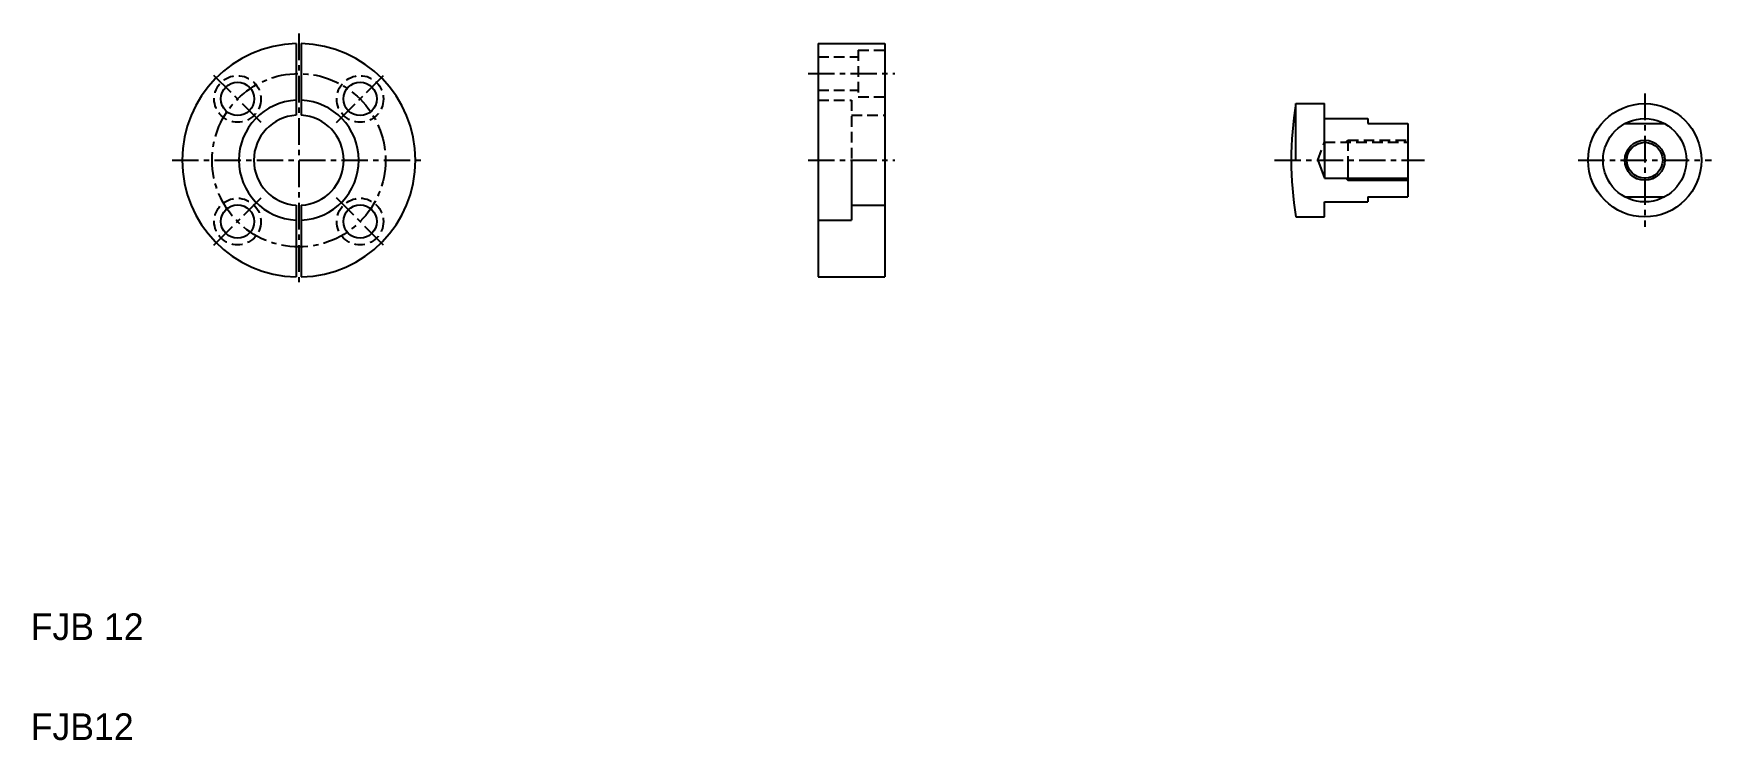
# Model space of a CAD drawing. Extents: x 21 to 524, y 20 to 232.
import ezdxf

# ---------------------------------------------------------------- set-up
doc = ezdxf.new("R2010")
doc.units = 0
doc.header["$LTSCALE"] = 0.25
doc.linetypes.add('CENTER', pattern=[50.8, 31.75, -6.35, 6.35, -6.35])
doc.linetypes.add('DASHED', pattern=[19.05, 12.7, -6.35])
doc.layers.get('0').update_dxf_attribs({"linetype": 'CONTINUOUS'})
doc.layers.add('CENTER', color=1, linetype='CENTER')

msp = doc.modelspace()

# ---------------------------------------------------------------- linework, layer by layer
for p, q in [((99.702945, 228.920535), (99.702945, 207.407722)), ((101.202945, 228.920535), (101.202945, 207.407722)), ((256.235935, 228.928572), (256.235935, 158.92857)), ((256.235935, 228.928572), (276.235936, 228.928572)), ((276.235936, 228.928572), (276.235936, 158.92857)), ((256.235935, 211.428572), (256.235935, 211.428672)), ((399.610284, 193.928571), (399.610284, 210.928572)), ((399.610284, 210.928572), (408.154691, 210.928572)), ((408.154691, 193.928571), (408.154691, 210.928572)), ((408.154691, 206.428571), (421.154692, 206.428571)), ((421.154692, 206.428571), (421.154692, 204.928571)), ((421.154692, 204.928571), (433.154692, 204.928571)), ((433.154692, 204.928571), (433.154692, 182.928571)), ((498.306597, 204.928571), (510.180939, 204.928571)), ((408.154691, 199.303571), (408.154691, 193.928571)), ((256.235935, 193.928571), (256.236035, 193.928571)), ((266.235935, 193.928571), (266.235935, 175.928571)), ((406.198352, 193.928572), (408.154691, 188.553572)), ((408.154691, 193.928571), (408.154691, 188.553571)), ((415.154692, 193.928571), (415.154692, 187.928571)), ((408.154691, 188.553571), (433.154692, 188.553571)), ((408.154691, 181.428571), (421.154692, 181.428571)), ((408.154691, 176.928571), (408.154691, 181.428571)), ((421.154692, 182.928571), (433.154692, 182.928571)), ((421.154692, 182.928571), (421.154692, 181.428571)), ((498.306597, 182.928571), (510.180939, 182.928571)), ((99.702945, 180.44942), (99.702945, 158.936607)), ((101.202945, 180.44942), (101.202945, 158.936607)), ((266.235935, 180.428571), (276.235936, 180.428571)), ((399.610284, 176.928571), (408.154691, 176.928571)), ((256.235935, 175.928571), (266.235935, 175.928571)), ((256.235935, 158.92857), (276.235936, 158.92857))]:
    msp.add_line(p, q)
at = {"color": 3, "linetype": 'DASHED'}
for p, q in [((268.235936, 226.928572), (268.235936, 212.928572)), ((268.235936, 226.928572), (276.235936, 226.928572)), ((256.235935, 224.928572), (268.235936, 224.928572)), ((256.235935, 214.928572), (268.235936, 214.928572)), ((256.235935, 211.928572), (266.235935, 211.928572)), ((266.235935, 211.928572), (266.235935, 193.928571)), ((268.235936, 212.928572), (276.235936, 212.928572)), ((266.235935, 207.428571), (276.235936, 207.428571)), ((406.198352, 193.92857), (408.154691, 199.30357)), ((408.154691, 199.303571), (433.154692, 199.303571)), ((414.529692, 199.303572), (415.154692, 199.928572)), ((415.154692, 199.928571), (433.154692, 199.928571)), ((415.154692, 199.928571), (415.154692, 193.928571))]:
    msp.add_line(p, q, dxfattribs=at)
at = {"color": 3}
for p, q in [((414.529692, 188.553571), (415.154692, 187.92857)), ((415.154692, 187.928571), (433.154692, 187.928571))]:
    msp.add_line(p, q, dxfattribs=at)
at = {"color": 3, "linetype": 'DASHED'}
for centre in [(82.068174, 212.313349), (118.837718, 212.313349), (82.068174, 175.543794), (118.837718, 175.543794)]:
    msp.add_circle(centre, 7, dxfattribs=at)
for centre, radius in [((82.068174, 212.313349), 5), ((118.837718, 212.313349), 5), ((504.243769, 193.928571), 17), ((504.243769, 193.928571), 12.5), ((504.243769, 193.928571), 5.375), ((82.068174, 175.543794), 5), ((118.837718, 175.543794), 5)]:
    msp.add_circle(centre, radius)
at = {"color": 3}
msp.add_circle((504.243769, 193.928571), 6, dxfattribs=at)
for centre, radius, start, end in [((100.452945, 193.928571), 35.000001, 91.227861, 268.772139), ((100.452945, 193.928571), 35.000001, 271.227861, 88.772139), ((100.452945, 193.928571), 18, 92.388015, 267.611985), ((100.452945, 193.928571), 18, 272.388015, 87.611985), ((100.452945, 193.928571), 13.5, 93.184738, 266.815262), ((100.452945, 193.928571), 13.5, 273.184738, 86.815262), ((498.154693, 193.928571), 100.000002, 170.21218, 189.78782)]:
    msp.add_arc(centre, radius, start, end)
at = {"layer": 'CENTER', "color": 1, "linetype": 'CENTER'}
for p, q in [((100.452945, 231.928572), (100.452945, 155.92857)), ((89.139231, 205.242282), (74.997094, 219.384419)), ((111.76665, 205.242279), (125.90879, 219.384417)), ((253.235935, 219.928572), (279.235936, 219.928572)), ((504.243769, 213.928572), (504.243769, 173.928571)), ((62.452944, 193.928571), (138.452945, 193.928571)), ((253.235935, 193.928571), (279.235936, 193.928571)), ((393.154691, 193.928571), (438.154692, 193.928571)), ((484.243768, 193.928571), (524.243769, 193.928571)), ((74.997094, 168.472724), (89.139231, 182.61486)), ((125.90879, 168.472726), (111.76665, 182.614863))]:
    msp.add_line(p, q, dxfattribs=at)
msp.add_circle((100.452945, 193.928571), 26.000001, dxfattribs=at)

# ---------------------------------------------------------------- texts
for s, p in [('FJB 12', (20, 50)), ('FJB12', (20, 20))]:
    msp.add_text(s, height=8).set_placement(p)

doc.saveas('drawing.dxf')
